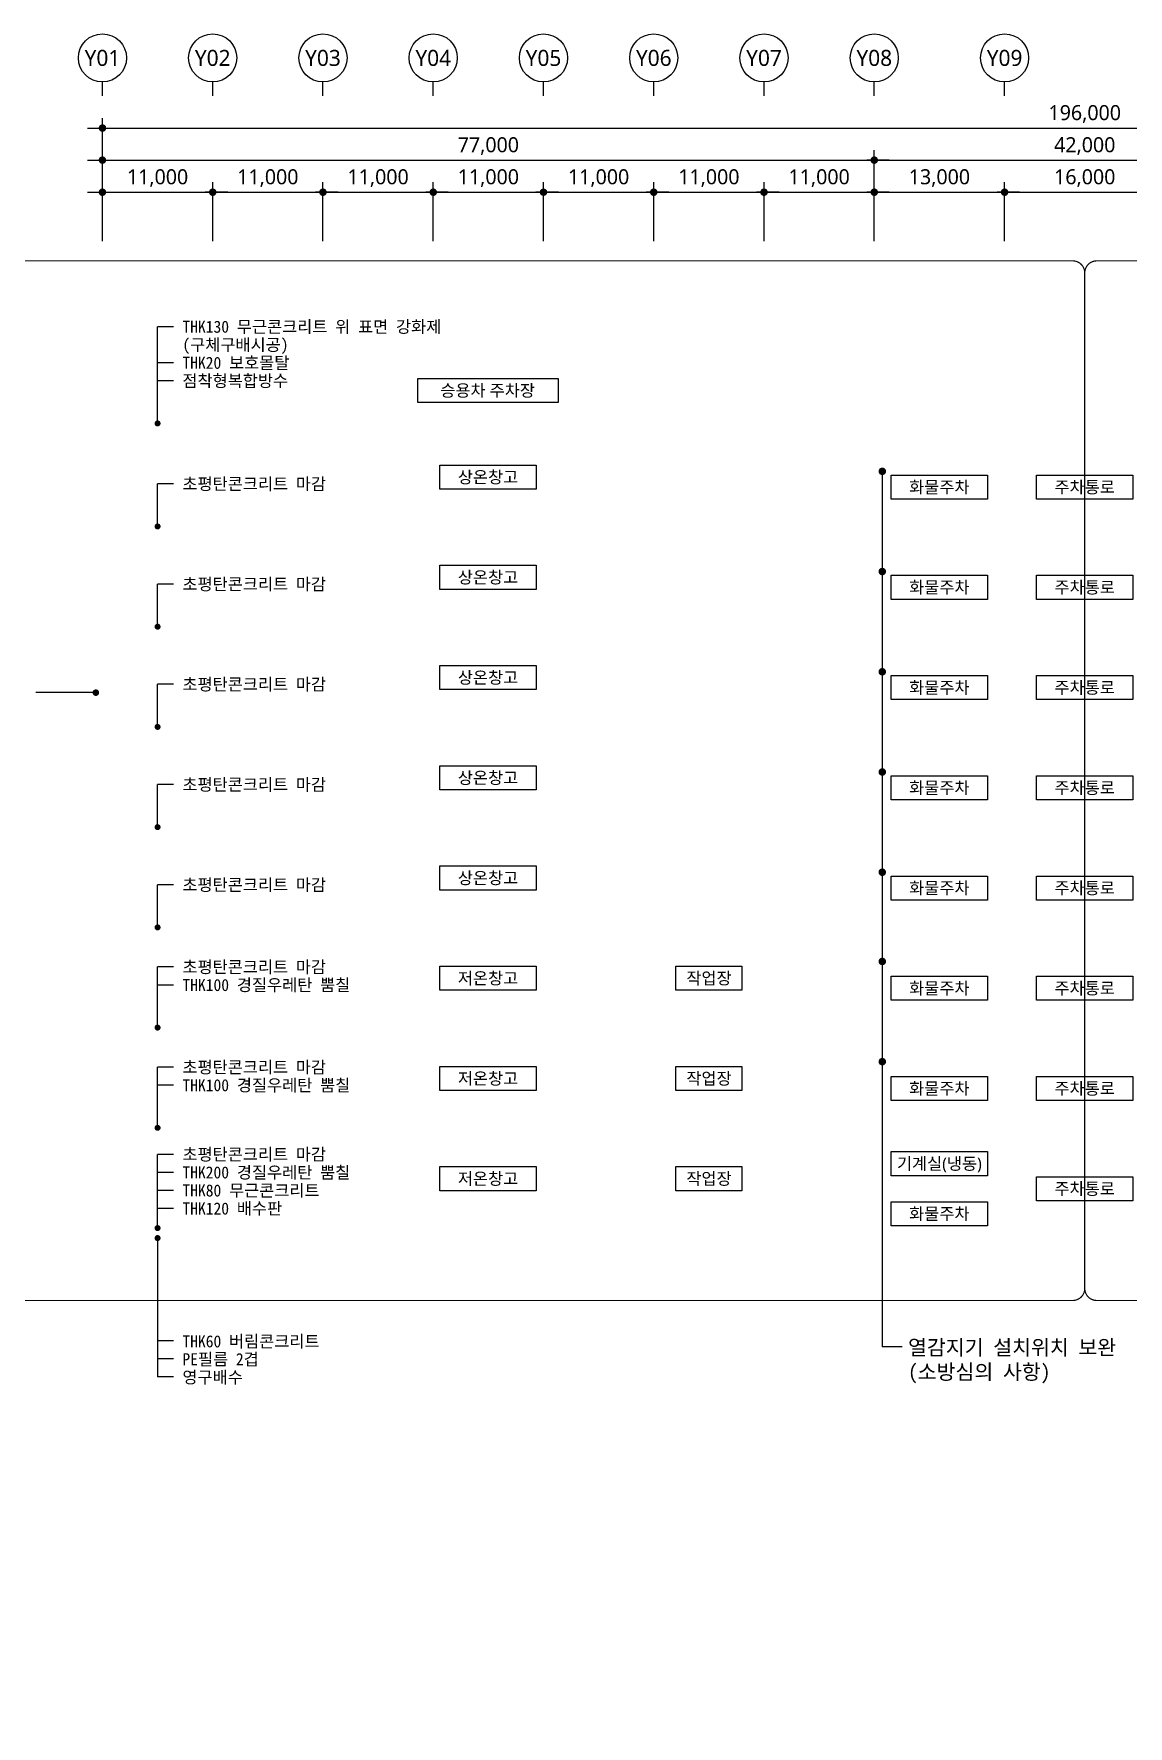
# Model space of a CAD drawing. Header units: millimetres. Extents: x -408440 to 245560, y -226171 to -13195.
# Drawn here: x -17471 to 91702, y -223737 to -54890 of the extents above; entities that cross this region are included whole.
import ezdxf
from ezdxf.enums import TextEntityAlignment as Align
from ezdxf.xclip import XClip

# ---------------------------------------------------------------- set-up
doc = ezdxf.new("R2010")
doc.units = ezdxf.units.MM
doc.header["$LTSCALE"] = 5
doc.header["$MEASUREMENT"] = 0
doc.linetypes.add('CEN', pattern=[62, 60, -1, 0, -1])
doc.linetypes.add('DASHDOTX2', pattern=[2, 1, -0.5, 0, -0.5])
doc.layers.get('0').update_dxf_attribs({"linetype": 'CONTINUOUS'})
for name, color, linetype, lineweight in [('A-AXIS-BUBL', 7, 'CONTINUOUS', 25), ('A-CONC-LIN1', 2, 'CONTINUOUS', 40), ('A-DIMS', 7, 'CONTINUOUS', 25), ('A-MKXS-LEAD', 7, 'CONTINUOUS', 25), ('A-MKXS-MAK2', 3, 'DASHDOTX2', 25), ('A-MKXS-TEXT1', 3, 'CONTINUOUS', 25), ('A-MKXX-NAME', 3, 'CONTINUOUS', 25), ('A-MKXX-SYMB', 7, 'CONTINUOUS', 25), ('A-XXXX-TXT2', 3, 'CONTINUOUS', 25)]:
    doc.layers.add(name, color=color, linetype=linetype, lineweight=lineweight)
doc.layers.add('A-CONC-SOLD', color=253, linetype='CEN')
doc.styles.add('HY울릉도L', font='')
doc.styles.add('돋움체', font='')
doc.styles.add('맑은고딕', font='malgun.ttf')
doc.styles.get('HY울릉도L').set_extended_font_data('HY울릉도L')
doc.styles.get('돋움체').set_extended_font_data('DotumChe')
doc.dimstyles.new('CDIM', dxfattribs={"dimtxt": 3, "dimasz": 1.5, "dimexe": 2, "dimexo": 1, "dimgap": 1, "dimtad": 1, "dimdec": 0, "dimrnd": 0.5, "dimzin": 0, "dimdsep": 32, "dimlunit": 6, "dimtxsty": 'HY울릉도L', "dimblk1": '_CIDOT', "dimblk2": '_CIDOT', "dimsah": 1, "dimcen": 5.5, "dimclrd": 2, "dimclre": 2, "dimclrt": 7, "dimadec": 0, "dimazin": 0, "dimtfac": 1, "dimtdec": 0, "dimtix": 1, "dimtmove": 2, "dimatfit": 1, "dimldrblk": '_CIDOT', "dimfxl": 1, "dimtolj": 1, "dimtzin": 0, "dimlwd": -1, "dimarcsym": 0})

# ---------------------------------------------------------------- blocks, each defined once
blk = doc.blocks.new('_CIDOT')
at = {"color": 0, "linetype": 'ByBlock'}
blk.add_line((2, 0), (-1, 0), dxfattribs=at)
at = {"color": 0, "linetype": 'ByBlock', "const_width": 0.5}
blk.add_lwpolyline([(-0.25, 0, 1), (0.25, 0, 1)], format="xyb", close=True, dxfattribs=at)
blk = doc.blocks.new('*D27')
at = {"layer": 'A-DIMS', "lineweight": -2, "transparency": 16777216}
for p, q in [((373, -75590), (373, -69690)), ((11373, -75590), (11373, -69690))]:
    blk.add_line(p, q, dxfattribs=at)
at = {"layer": 'A-DIMS', "transparency": 16777216}
blk.add_line((1123, -70690), (10623, -70690), dxfattribs=at)
at = {"layer": 'A-DIMS', "transparency": 16777216, "xscale": 750, "yscale": 750, "zscale": 750, "rotation": 180}
blk.add_blockref('_CIDOT', (373, -70690), dxfattribs=at)
at = {"layer": 'A-DIMS', "transparency": 16777216, "xscale": 750, "yscale": 750, "zscale": 750}
blk.add_blockref('_CIDOT', (11373, -70690), dxfattribs=at)
at = {"layer": 'A-DIMS', "color": 3, "transparency": 16777216, "insert": (5873, -69285), "char_height": 1500, "attachment_point": 5, "style": '맑은고딕'}
blk.add_mtext('\\A1;11,000', dxfattribs=at)
blk = doc.blocks.new('*D28')
at = {"layer": 'A-DIMS', "lineweight": -2, "transparency": 16777216}
for p, q in [((11373, -75590), (11373, -69690)), ((22373, -75590), (22373, -69690))]:
    blk.add_line(p, q, dxfattribs=at)
at = {"layer": 'A-DIMS', "transparency": 16777216}
blk.add_line((12123, -70690), (21623, -70690), dxfattribs=at)
at = {"layer": 'A-DIMS', "transparency": 16777216, "xscale": 750, "yscale": 750, "zscale": 750, "rotation": 180}
blk.add_blockref('_CIDOT', (11373, -70690), dxfattribs=at)
at = {"layer": 'A-DIMS', "transparency": 16777216, "xscale": 750, "yscale": 750, "zscale": 750}
blk.add_blockref('_CIDOT', (22373, -70690), dxfattribs=at)
at = {"layer": 'A-DIMS', "color": 3, "transparency": 16777216, "insert": (16873, -69285), "char_height": 1500, "attachment_point": 5, "style": '맑은고딕'}
blk.add_mtext('\\A1;11,000', dxfattribs=at)
blk = doc.blocks.new('*D29')
at = {"layer": 'A-DIMS', "lineweight": -2, "transparency": 16777216}
for p, q in [((22373, -75590), (22373, -69690)), ((33373, -75590), (33373, -69690))]:
    blk.add_line(p, q, dxfattribs=at)
at = {"layer": 'A-DIMS', "transparency": 16777216}
blk.add_line((23123, -70690), (32623, -70690), dxfattribs=at)
at = {"layer": 'A-DIMS', "transparency": 16777216, "xscale": 750, "yscale": 750, "zscale": 750, "rotation": 180}
blk.add_blockref('_CIDOT', (22373, -70690), dxfattribs=at)
at = {"layer": 'A-DIMS', "transparency": 16777216, "xscale": 750, "yscale": 750, "zscale": 750}
blk.add_blockref('_CIDOT', (33373, -70690), dxfattribs=at)
at = {"layer": 'A-DIMS', "color": 3, "transparency": 16777216, "insert": (27873, -69285), "char_height": 1500, "attachment_point": 5, "style": '맑은고딕'}
blk.add_mtext('\\A1;11,000', dxfattribs=at)
blk = doc.blocks.new('*D30')
at = {"layer": 'A-DIMS', "lineweight": -2, "transparency": 16777216}
for p, q in [((33373, -75590), (33373, -69690)), ((44373, -75590), (44373, -69690))]:
    blk.add_line(p, q, dxfattribs=at)
at = {"layer": 'A-DIMS', "transparency": 16777216}
blk.add_line((34123, -70690), (43623, -70690), dxfattribs=at)
at = {"layer": 'A-DIMS', "transparency": 16777216, "xscale": 750, "yscale": 750, "zscale": 750, "rotation": 180}
blk.add_blockref('_CIDOT', (33373, -70690), dxfattribs=at)
at = {"layer": 'A-DIMS', "transparency": 16777216, "xscale": 750, "yscale": 750, "zscale": 750}
blk.add_blockref('_CIDOT', (44373, -70690), dxfattribs=at)
at = {"layer": 'A-DIMS', "color": 3, "transparency": 16777216, "insert": (38873, -69285), "char_height": 1500, "attachment_point": 5, "style": '맑은고딕'}
blk.add_mtext('\\A1;11,000', dxfattribs=at)
blk = doc.blocks.new('*D31')
at = {"layer": 'A-DIMS', "lineweight": -2, "transparency": 16777216}
for p, q in [((44373, -75590), (44373, -69690)), ((55373, -75590), (55373, -69690))]:
    blk.add_line(p, q, dxfattribs=at)
at = {"layer": 'A-DIMS', "transparency": 16777216}
blk.add_line((45123, -70690), (54623, -70690), dxfattribs=at)
at = {"layer": 'A-DIMS', "transparency": 16777216, "xscale": 750, "yscale": 750, "zscale": 750, "rotation": 180}
blk.add_blockref('_CIDOT', (44373, -70690), dxfattribs=at)
at = {"layer": 'A-DIMS', "transparency": 16777216, "xscale": 750, "yscale": 750, "zscale": 750}
blk.add_blockref('_CIDOT', (55373, -70690), dxfattribs=at)
at = {"layer": 'A-DIMS', "color": 3, "transparency": 16777216, "insert": (49873, -69285), "char_height": 1500, "attachment_point": 5, "style": '맑은고딕'}
blk.add_mtext('\\A1;11,000', dxfattribs=at)
blk = doc.blocks.new('*D32')
at = {"layer": 'A-DIMS', "lineweight": -2, "transparency": 16777216}
for p, q in [((55373, -75590), (55373, -69690)), ((66373, -75590), (66373, -69690))]:
    blk.add_line(p, q, dxfattribs=at)
at = {"layer": 'A-DIMS', "transparency": 16777216}
blk.add_line((56123, -70690), (65623, -70690), dxfattribs=at)
at = {"layer": 'A-DIMS', "transparency": 16777216, "xscale": 750, "yscale": 750, "zscale": 750, "rotation": 180}
blk.add_blockref('_CIDOT', (55373, -70690), dxfattribs=at)
at = {"layer": 'A-DIMS', "transparency": 16777216, "xscale": 750, "yscale": 750, "zscale": 750}
blk.add_blockref('_CIDOT', (66373, -70690), dxfattribs=at)
at = {"layer": 'A-DIMS', "color": 3, "transparency": 16777216, "insert": (60873, -69285), "char_height": 1500, "attachment_point": 5, "style": '맑은고딕'}
blk.add_mtext('\\A1;11,000', dxfattribs=at)
blk = doc.blocks.new('*D33')
at = {"layer": 'A-DIMS', "lineweight": -2, "transparency": 16777216}
for p, q in [((66373, -75590), (66373, -69690)), ((79373, -75590), (79373, -69690))]:
    blk.add_line(p, q, dxfattribs=at)
at = {"layer": 'A-DIMS', "transparency": 16777216}
blk.add_line((67123, -70690), (78623, -70690), dxfattribs=at)
at = {"layer": 'A-DIMS', "transparency": 16777216, "xscale": 750, "yscale": 750, "zscale": 750, "rotation": 180}
blk.add_blockref('_CIDOT', (66373, -70690), dxfattribs=at)
at = {"layer": 'A-DIMS', "transparency": 16777216, "xscale": 750, "yscale": 750, "zscale": 750}
blk.add_blockref('_CIDOT', (79373, -70690), dxfattribs=at)
at = {"layer": 'A-DIMS', "color": 3, "transparency": 16777216, "insert": (72873, -69285), "char_height": 1500, "attachment_point": 5, "style": '맑은고딕'}
blk.add_mtext('\\A1;13,000', dxfattribs=at)
blk = doc.blocks.new('*D34')
at = {"layer": 'A-DIMS', "lineweight": -2, "transparency": 16777216}
for p, q in [((79373, -75590), (79373, -69690)), ((95373, -75590), (95373, -69690))]:
    blk.add_line(p, q, dxfattribs=at)
at = {"layer": 'A-DIMS', "transparency": 16777216}
blk.add_line((80123, -70690), (94623, -70690), dxfattribs=at)
at = {"layer": 'A-DIMS', "transparency": 16777216, "xscale": 750, "yscale": 750, "zscale": 750, "rotation": 180}
blk.add_blockref('_CIDOT', (79373, -70690), dxfattribs=at)
at = {"layer": 'A-DIMS', "transparency": 16777216, "xscale": 750, "yscale": 750, "zscale": 750}
blk.add_blockref('_CIDOT', (95373, -70690), dxfattribs=at)
at = {"layer": 'A-DIMS', "color": 3, "transparency": 16777216, "insert": (87373, -69285), "char_height": 1500, "attachment_point": 5, "style": '맑은고딕'}
blk.add_mtext('\\A1;16,000', dxfattribs=at)
blk = doc.blocks.new('*D43')
at = {"layer": 'A-DIMS', "lineweight": -2, "transparency": 16777216}
for p, q in [((-10627, -75590), (-10627, -66490)), ((66373, -75590), (66373, -66490))]:
    blk.add_line(p, q, dxfattribs=at)
at = {"layer": 'A-DIMS', "transparency": 16777216}
blk.add_line((-9877, -67490), (65623, -67490), dxfattribs=at)
at = {"layer": 'A-DIMS', "transparency": 16777216, "xscale": 750, "yscale": 750, "zscale": 750, "rotation": 180}
blk.add_blockref('_CIDOT', (-10627, -67490), dxfattribs=at)
at = {"layer": 'A-DIMS', "transparency": 16777216, "xscale": 750, "yscale": 750, "zscale": 750}
blk.add_blockref('_CIDOT', (66373, -67490), dxfattribs=at)
at = {"layer": 'A-DIMS', "color": 3, "transparency": 16777216, "insert": (27873, -66089), "char_height": 1500, "attachment_point": 5, "style": '맑은고딕'}
blk.add_mtext('\\A1;77,000', dxfattribs=at)
blk = doc.blocks.new('*D23')
at = {"layer": 'A-DIMS', "lineweight": -2, "transparency": 16777216}
for p, q in [((-10627, -75590), (-10627, -63290)), ((185373, -75590), (185373, -63290))]:
    blk.add_line(p, q, dxfattribs=at)
at = {"layer": 'A-DIMS', "transparency": 16777216}
blk.add_line((-9877, -64290), (184623, -64290), dxfattribs=at)
at = {"layer": 'A-DIMS', "transparency": 16777216, "xscale": 750, "yscale": 750, "zscale": 750, "rotation": 180}
blk.add_blockref('_CIDOT', (-10627, -64290), dxfattribs=at)
at = {"layer": 'A-DIMS', "transparency": 16777216, "xscale": 750, "yscale": 750, "zscale": 750}
blk.add_blockref('_CIDOT', (185373, -64290), dxfattribs=at)
at = {"layer": 'A-DIMS', "color": 3, "transparency": 16777216, "insert": (87373, -62885), "char_height": 1500, "attachment_point": 5, "style": '맑은고딕'}
blk.add_mtext('\\A1;196,000', dxfattribs=at)
blk = doc.blocks.new('*D24')
at = {"layer": 'A-DIMS', "lineweight": -2, "transparency": 16777216}
for p, q in [((-10627, -75590), (-10627, -69690)), ((373, -75590), (373, -69690))]:
    blk.add_line(p, q, dxfattribs=at)
at = {"layer": 'A-DIMS', "transparency": 16777216}
blk.add_line((-9877, -70690), (-377, -70690), dxfattribs=at)
at = {"layer": 'A-DIMS', "transparency": 16777216, "xscale": 750, "yscale": 750, "zscale": 750, "rotation": 180}
blk.add_blockref('_CIDOT', (-10627, -70690), dxfattribs=at)
at = {"layer": 'A-DIMS', "transparency": 16777216, "xscale": 750, "yscale": 750, "zscale": 750}
blk.add_blockref('_CIDOT', (373, -70690), dxfattribs=at)
at = {"layer": 'A-DIMS', "color": 3, "transparency": 16777216, "insert": (-5127, -69285), "char_height": 1500, "attachment_point": 5, "style": '맑은고딕'}
blk.add_mtext('\\A1;11,000', dxfattribs=at)
blk = doc.blocks.new('*D25')
at = {"layer": 'A-DIMS', "lineweight": -2, "transparency": 16777216}
for p, q in [((66373, -75590), (66373, -66490)), ((108373, -75590), (108373, -66490))]:
    blk.add_line(p, q, dxfattribs=at)
at = {"layer": 'A-DIMS', "transparency": 16777216}
blk.add_line((67123, -67490), (107623, -67490), dxfattribs=at)
at = {"layer": 'A-DIMS', "transparency": 16777216, "xscale": 750, "yscale": 750, "zscale": 750, "rotation": 180}
blk.add_blockref('_CIDOT', (66373, -67490), dxfattribs=at)
at = {"layer": 'A-DIMS', "transparency": 16777216, "xscale": 750, "yscale": 750, "zscale": 750}
blk.add_blockref('_CIDOT', (108373, -67490), dxfattribs=at)
at = {"layer": 'A-DIMS', "color": 3, "transparency": 16777216, "insert": (87373, -66089), "char_height": 1500, "attachment_point": 5, "style": '맑은고딕'}
blk.add_mtext('\\A1;42,000', dxfattribs=at)
blk = doc.blocks.new('횡단면도_실명')
at = {"layer": 'A-MKXS-LEAD'}
blk.add_line((111363, 77868), (105363, 77868), dxfattribs=at)
at = {"layer": 'A-MKXS-LEAD', "const_width": 320}
blk.add_lwpolyline([(111197, 77885, 1), (111528, 77851, 1)], format="xyb", close=True, dxfattribs=at)
at = {"layer": 'A-MKXX-SYMB'}
for points in [[(157488, 106813), (143482, 106813), (143482, 109213), (157488, 109213)], [(155285, 98175), (145685, 98175), (145685, 100575), (155285, 100575)], [(200313, 97175), (190712, 97175), (190712, 99575), (200313, 99575)], [(214813, 97175), (205212, 97175), (205212, 99575), (214813, 99575)], [(155285, 88175), (145685, 88175), (145685, 90575), (155285, 90575)], [(200313, 87175), (190712, 87175), (190712, 89575), (200313, 89575)], [(214813, 87175), (205212, 87175), (205212, 89575), (214813, 89575)], [(155285, 78175), (145685, 78175), (145685, 80575), (155285, 80575)], [(200313, 77175), (190712, 77175), (190712, 79575), (200313, 79575)], [(214813, 77175), (205212, 77175), (205212, 79575), (214813, 79575)], [(155285, 68175), (145685, 68175), (145685, 70575), (155285, 70575)], [(200313, 67175), (190712, 67175), (190712, 69575), (200313, 69575)], [(214813, 67175), (205212, 67175), (205212, 69575), (214813, 69575)], [(155285, 58175), (145685, 58175), (145685, 60575), (155285, 60575)], [(200313, 57175), (190712, 57175), (190712, 59575), (200313, 59575)], [(214813, 57175), (205212, 57175), (205212, 59575), (214813, 59575)], [(155285, 48175), (145685, 48175), (145685, 50575), (155285, 50575)], [(175794, 48175), (169231, 48175), (169231, 50575), (175794, 50575)], [(200313, 47175), (190712, 47175), (190712, 49575), (200313, 49575)], [(214813, 47175), (205212, 47175), (205212, 49575), (214813, 49575)], [(155285, 38175), (145685, 38175), (145685, 40575), (155285, 40575)], [(175794, 38175), (169231, 38175), (169231, 40575), (175794, 40575)], [(200313, 37175), (190712, 37175), (190712, 39575), (200313, 39575)], [(214813, 37175), (205212, 37175), (205212, 39575), (214813, 39575)], [(155285, 28175), (145685, 28175), (145685, 30575), (155285, 30575)], [(175794, 28175), (169231, 28175), (169231, 30575), (175794, 30575)], [(200313, 29675), (190712, 29675), (190712, 32075), (200313, 32075)], [(214813, 27175), (205212, 27175), (205212, 29575), (214813, 29575)], [(200313, 24675), (190712, 24675), (190712, 27075), (200313, 27075)]]:
    blk.add_lwpolyline(points, close=True, dxfattribs=at)
at = {"layer": 'A-MKXX-NAME', "style": '맑은고딕'}
for s, p in [('승용차 주차장', (150445, 108013)), ('상온창고', (150485, 99375)), ('화물주차', (195513, 98375)), ('주차통로', (210013, 98375)), ('상온창고', (150485, 89375)), ('화물주차', (195513, 88375)), ('주차통로', (210013, 88375)), ('상온창고', (150485, 79375)), ('화물주차', (195513, 78375)), ('주차통로', (210013, 78375)), ('상온창고', (150485, 69375)), ('화물주차', (195513, 68375)), ('주차통로', (210013, 68375)), ('상온창고', (150485, 59375)), ('화물주차', (195513, 58375)), ('주차통로', (210013, 58375)), ('저온창고', (150485, 49375)), ('작업장', (172531, 49375)), ('화물주차', (195513, 48375)), ('주차통로', (210013, 48375)), ('저온창고', (150485, 39375)), ('작업장', (172531, 39375)), ('화물주차', (195513, 38375)), ('주차통로', (210013, 38375)), ('기계실(냉동)', (195513, 30875)), ('저온창고', (150485, 29375)), ('작업장', (172531, 29375)), ('주차통로', (210013, 28375)), ('화물주차', (195513, 25875))]:
    blk.add_text(s, height=1200, dxfattribs=at).set_placement(p, align=Align.MIDDLE_CENTER)
blk = doc.blocks.new('지하2층')
at = {"layer": 'A-CONC-SOLD'}
h = blk.add_hatch(color=256, dxfattribs=at)
h.dxf.hatch_style = 1
h.paths.add_polyline_path([(4801324, -401919), (4801494, -401919), (4801479, -401928), (4801479, -402319), (4759169, -402319), (4759169, -401928), (4759154, -401919), (4759324, -401919), (4759324, -401129), (4759124, -401129), (4759124, -401619), (4682414, -401619), (4682414, -401119), (4682234, -401119), (4682234, -401619), (4681974, -401619), (4681974, -392419), (4681274, -392419), (4681274, -401919), (4758324, -401919), (4758324, -402619), (4802324, -402619), (4802324, -401919), (4879374, -401919), (4879374, -392419), (4878674, -392419), (4878674, -401619), (4878414, -401619), (4878414, -401119), (4878234, -401119), (4878234, -401619), (4801524, -401619), (4801524, -401129), (4801324, -401129)])
at = {"layer": 'A-CONC-LIN1'}
blk.add_lwpolyline([(4801324, -401919), (4801494, -401919), (4801479, -401928), (4801479, -402319), (4759169, -402319), (4759169, -401928), (4759154, -401919), (4759324, -401919), (4759324, -401129), (4759124, -401129), (4759124, -401619), (4682414, -401619), (4682414, -401119), (4682234, -401119), (4682234, -401619), (4681974, -401619), (4681974, -392419), (4681274, -392419), (4681274, -401919), (4758324, -401919), (4758324, -402619), (4802324, -402619), (4802324, -401919), (4879374, -401919)], dxfattribs=at)
blk = doc.blocks.new('0624 확대단면 표기-2')
at = {"layer": 'A-MKXS-MAK2', "ltscale": 1200, "const_width": 120}
for points in [[(157943, 145880), (31143, 145880, 0.4142136), (29943, 144680), (29943, 43354, 0.4142136), (31143, 42154), (157943, 42154, 0.4142136), (159143, 43354), (159143, 144680, 0.4142136)], [(160343, 145880), (267143, 145880, -0.4142136), (268343, 144680), (268343, 43354, -0.4142136), (267143, 42154), (160343, 42154, -0.4142136), (159143, 43354), (159143, 144680, -0.4142136)]]:
    blk.add_lwpolyline(points, format="xyb", close=True, dxfattribs=at)

msp = doc.modelspace()

# ---------------------------------------------------------------- linework, layer by layer
for p, q in [((-10627.5, -61090), (-10627.5, -59690)), ((372.5, -61090), (372.5, -59690)), ((11372.5, -61090), (11372.5, -59690)), ((22372.5, -61090), (22372.5, -59690)), ((33372.5, -61090), (33372.5, -59690)), ((44372.5, -61090), (44372.5, -59690)), ((55372.5, -61090), (55372.5, -59690)), ((66372.5, -61090), (66372.5, -59690)), ((79372.5, -61090), (79372.5, -59690))]:
    msp.add_line(p, q)
at = {"layer": 'A-AXIS-BUBL', "ltscale": 0.2}
for centre in [(-10627.5, -57290), (372.5, -57290), (11372.5, -57290), (22372.5, -57290), (33372.5, -57290), (44372.5, -57290), (55372.5, -57290), (66372.5, -57290), (79372.5, -57290)]:
    msp.add_circle(centre, 2400, dxfattribs=at)
at = {"layer": 'A-MKXS-LEAD'}
for p, q in [((-5127.5, -93760.7), (-5127.5, -84110.7)), ((-3527.5, -84110.7), (-5127.5, -84110.7)), ((-3527.5, -87710.7), (-5127.5, -87710.7)), ((-3527.5, -89510.7), (-5127.5, -89510.7)), ((67172.5, -98540), (67172.5, -185887.9)), ((-5127.5, -104040), (-5127.5, -99790)), ((-3527.5, -99790), (-5127.5, -99790)), ((-5127.5, -114040), (-5127.5, -109790)), ((-3527.5, -109790), (-5127.5, -109790)), ((-5127.5, -124040), (-5127.5, -119790)), ((-3527.5, -119790), (-5127.5, -119790)), ((-5127.5, -134040), (-5127.5, -129790)), ((-3527.5, -129790), (-5127.5, -129790)), ((-5127.5, -144040), (-5127.5, -139790)), ((-3527.5, -139790), (-5127.5, -139790)), ((-5127.5, -154040), (-5127.5, -147990)), ((-3527.5, -147990), (-5127.5, -147990)), ((-3527.5, -149790), (-5127.5, -149790)), ((-5127.5, -164040), (-5127.5, -157990)), ((-3527.5, -157990), (-5127.5, -157990)), ((-3527.5, -159790), (-5127.5, -159790)), ((-5127.5, -174040), (-5127.5, -166690)), ((-3527.5, -166690), (-5127.5, -166690)), ((-3527.5, -168490), (-5127.5, -168490)), ((-3527.5, -170290), (-5127.5, -170290)), ((-3527.5, -172090), (-5127.5, -172090)), ((-5127.5, -175040), (-5127.5, -188890)), ((-3527.5, -185290), (-5127.5, -185290)), ((-3527.5, -187090), (-5127.5, -187090)), ((69172.5, -185887.9), (67172.5, -185887.9)), ((-3527.5, -188890), (-5127.5, -188890))]:
    msp.add_line(p, q, dxfattribs=at)
for points, const_width in [([(-5277.5, -93760.7, 1), (-4977.5, -93760.7, 1)], 300), ([(66985, -98540, -1), (67360, -98540, -1)], 375), ([(-5277.5, -104040, 1), (-4977.5, -104040, 1)], 300), ([(66985, -108540, -1), (67360, -108540, -1)], 375), ([(-5277.5, -114040, 1), (-4977.5, -114040, 1)], 300), ([(66985, -118540, -1), (67360, -118540, -1)], 375), ([(-5277.5, -124040, 1), (-4977.5, -124040, 1)], 300), ([(66985, -128540, -1), (67360, -128540, -1)], 375), ([(-5277.5, -134040, 1), (-4977.5, -134040, 1)], 300), ([(66985, -138540, -1), (67360, -138540, -1)], 375), ([(-5277.5, -144040, 1), (-4977.5, -144040, 1)], 300), ([(66985, -147440, -1), (67360, -147440, -1)], 375), ([(-5277.5, -154040, 1), (-4977.5, -154040, 1)], 300), ([(66985, -157440, -1), (67360, -157440, -1)], 375), ([(-5277.5, -164040, 1), (-4977.5, -164040, 1)], 300), ([(-5277.5, -174040, 1), (-4977.5, -174040, 1)], 300), ([(-5277.5, -175040, -1), (-4977.5, -175040, -1)], 300)]:
    msp.add_lwpolyline(points, format="xyb", close=True, dxfattribs=dict(at, const_width=const_width))

# ---------------------------------------------------------------- block references
for name, p in [('0624 확대단면 표기-2', (-71770, -223420)), ('횡단면도_실명', (-122645.4, -198490))]:
    msp.add_blockref(name, p)
ref = msp.add_blockref('지하2층', (-11878841.9, 782809.4), dxfattribs=dict(xscale=2.5, yscale=2.5, zscale=2.5))
XClip(ref).set_block_clipping_path([(4808205.797060851, -403539.763741599), (4837560.757056457, -389539.1669572717)])

# ---------------------------------------------------------------- texts
at = {"layer": 'A-MKXS-TEXT1', "style": '돋움체'}
for s, height, p in [('THK130 무근콘크리트 위 표면 강화제', 1200, (-2649.9, -84110.7)), ('(구체구배시공)', 1200, (-2649.9, -85910.7)), ('THK20 보호몰탈', 1200, (-2649.9, -87710.7)), ('점착형복합방수', 1200, (-2649.9, -89510.7)), ('초평탄콘크리트 마감', 1200, (-2649.9, -99790)), ('초평탄콘크리트 마감', 1200, (-2649.9, -109790)), ('초평탄콘크리트 마감', 1200, (-2649.9, -119790)), ('초평탄콘크리트 마감', 1200, (-2649.9, -129790)), ('초평탄콘크리트 마감', 1200, (-2649.9, -139790)), ('초평탄콘크리트 마감', 1200, (-2649.9, -147990)), ('THK100 경질우레탄 뿜칠', 1200, (-2649.9, -149790)), ('초평탄콘크리트 마감', 1200, (-2649.9, -157990)), ('THK100 경질우레탄 뿜칠', 1200, (-2649.9, -159790)), ('초평탄콘크리트 마감', 1200, (-2649.9, -166690)), ('THK200 경질우레탄 뿜칠', 1200, (-2649.9, -168490)), ('THK80 무근콘크리트', 1200, (-2649.9, -170290)), ('THK120 배수판', 1200, (-2649.9, -172090)), ('THK60 버림콘크리트', 1200, (-2649.9, -185344.3)), ('열감지기 설치위치 보완 ', 1500, (69744.6, -185947)), ('PE필름 2겹', 1200, (-2649.9, -187123.6)), ('영구배수', 1200, (-2649.9, -188923.6)), ('(소방심의 사항)', 1500, (69744.6, -188391.2))]:
    msp.add_text(s, height=height, dxfattribs=at).set_placement(p, align=Align.MIDDLE_LEFT)
at = {"layer": 'A-XXXX-TXT2', "ltscale": 0.2, "style": '맑은고딕'}
for s, p in [('Y01', (-10627.5, -57290)), ('Y02', (372.5, -57290)), ('Y03', (11372.5, -57290)), ('Y04', (22372.5, -57290)), ('Y05', (33372.5, -57290)), ('Y06', (44372.5, -57290)), ('Y07', (55372.5, -57290)), ('Y08', (66372.5, -57290)), ('Y09', (79372.5, -57290))]:
    msp.add_text(s, height=1600, dxfattribs=at).set_placement(p, align=Align.MIDDLE)

# ---------------------------------------------------------------- dimensions: what is measured, and where the dimension line sits
at = {"layer": 'A-DIMS'}
for p1, p2, distance, picture, middle in [((-10627.5, -76090), (185372.5, -76090), 11800, '*D23', (87372.5, -62885.1)), ((-10627.5, -76090), (66372.5, -76090), 8600, '*D43', (27872.5, -66089.2)), ((66372.5, -76090), (108372.5, -76090), 8600, '*D25', (87372.5, -66089.2)), ((-10627.5, -76090), (372.5, -76090), 5400, '*D24', (-5127.5, -69285.1)), ((372.5, -76090), (11372.5, -76090), 5400, '*D27', (5872.5, -69285.1)), ((11372.5, -76090), (22372.5, -76090), 5400, '*D28', (16872.5, -69285.1)), ((22372.5, -76090), (33372.5, -76090), 5400, '*D29', (27872.5, -69285.1)), ((33372.5, -76090), (44372.5, -76090), 5400, '*D30', (38872.5, -69285.1)), ((44372.5, -76090), (55372.5, -76090), 5400, '*D31', (49872.5, -69285.1)), ((55372.5, -76090), (66372.5, -76090), 5400, '*D32', (60872.5, -69285.1)), ((66372.5, -76090), (79372.5, -76090), 5400, '*D33', (72872.5, -69285.1)), ((79372.5, -76090), (95372.5, -76090), 5400, '*D34', (87372.5, -69285.1))]:
    dim = msp.add_aligned_dim(p1=p1, p2=p2, distance=distance, dimstyle='CDIM', override={"dimscale": 500, "dimtxsty": '맑은고딕', "dimclrd": 256, "dimclre": 256, "dimclrt": 3}, dxfattribs=at)
    dim.commit()
    dim.dimension.update_dxf_attribs({"geometry": picture, "text_midpoint": middle})

doc.saveas('drawing.dxf')
